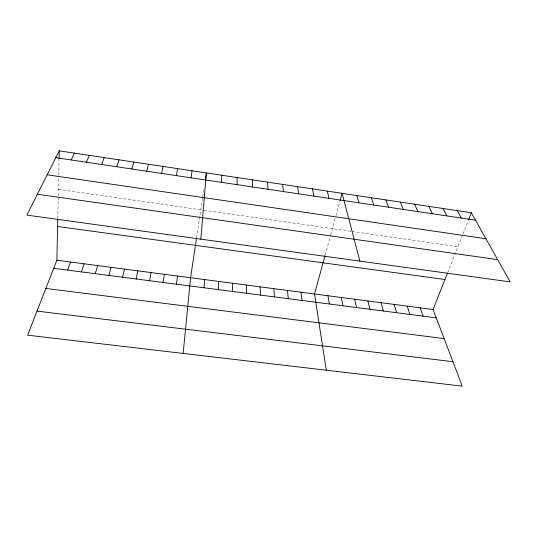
<?xml version="1.0" encoding="UTF-8"?>
<svg xmlns="http://www.w3.org/2000/svg" width="537" height="537" viewBox="0 0 537 537"><rect width="100%" height="100%" fill="white"/><g stroke="black" fill="none" stroke-linecap="round" stroke-linejoin="round"><path stroke-width="0.4" stroke-dasharray="2.69 2.01" d="M57.768 218.405L58.251 196.475M58.264 195.683L58.661 177.646M58.714 175.203L59.05 159.872M196.589 237.891L202.637 197.777M202.758 196.958L204.114 187.957M325.241 254.86L330.51 235.642M330.718 234.87L335.578 217.143M336.008 215.572L339.901 201.355M447.67 272.615L462.317 235.595M462.914 234.092L468.311 220.445M58.405 189.36L203.315 210.148M204.141 210.269L351.379 231.387M352.165 231.501L457.933 246.671"/><path stroke-width="0.81" d="M237.106 184.674L237.119 177.566M232.427 291.457L232.514 283.241M447.361 273.38L433.064 309.507L462.236 386.15L27.595 335.182L56.855 260.23L57.754 219.217M59.07 159.053L59.245 150.85L471.358 212.753L510.15 281.891L26.85 215.115L59.245 150.85M218.284 289.624L218.606 281.415M221.492 182.345L221.794 175.263M204.067 287.785L204.631 279.589M200.845 239.153L206.376 172.948L205.315 180.009M183.151 353.427L190.581 277.743L196.589 237.891M191.145 177.828L192.004 170.793M176.465 284.207L177.492 276.031M163.087 282.475L164.342 274.306M176.425 175.639L177.559 168.618M149.642 280.73L151.125 272.574M161.624 173.431L163.04 166.443M136.13 278.985L137.848 270.836M122.557 277.226L124.51 269.091M146.749 171.216L148.447 164.248M108.924 275.461L111.105 267.339M325.019 255.652L314.521 293.981L326.268 370.208M340.122 200.556L342.103 193.34L359.918 261.136M131.793 168.987L133.773 162.046M95.217 273.682L97.64 265.573M116.757 166.752L119.026 159.831M81.443 271.903L84.108 263.801M67.608 270.111L70.515 262.016M101.641 164.497L104.198 157.603M468.62 219.68L471.358 212.753M86.444 162.234L89.29 155.361M71.166 159.959L74.307 153.112M36.993 311.111L452.933 361.716M45.833 288.463L444.126 338.572M53.7 268.312L436.239 317.85M56.855 260.23L433.064 309.507M57.593 226.473L444.938 279.508M37.375 194.24L497.658 259.633M47.169 174.8L485.938 238.737M55.808 157.67L475.527 220.183M457.302 210.645L461.229 218.049M443.173 208.517L446.851 215.908M428.962 206.383L432.399 213.76M414.678 204.241L417.867 211.591M400.32 202.08L403.26 209.417M385.881 199.912L388.566 207.228M420.149 307.815L423.122 316.152M371.369 197.73L373.799 205.033M407.167 306.117L409.939 314.44M394.124 304.412L396.689 312.729M356.776 195.542L358.944 202.818M381.022 302.693L383.371 311.004M367.852 300.968L369.993 309.272M354.615 299.237L356.541 307.526M327.348 191.118L328.993 198.354M341.317 297.491L343.029 305.781M312.514 188.896L313.89 196.106M327.953 295.739L329.443 304.016M297.599 186.654L298.706 193.85M301.022 292.215L302.076 300.472M282.603 184.399L283.435 191.575M287.456 290.436L288.282 298.686M267.527 182.137L268.077 189.286M273.823 288.651L274.427 296.894M260.123 286.859L260.499 295.088M252.363 179.861L252.638 186.983M246.355 285.053L246.496 293.276"/></g></svg>
